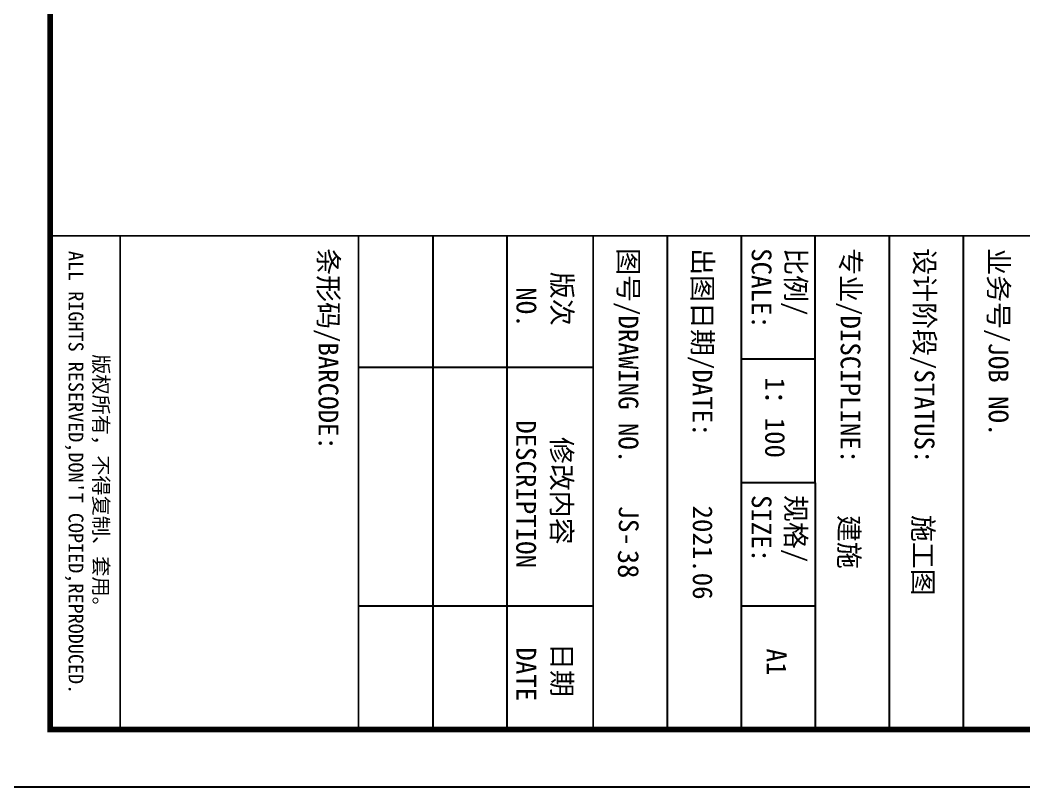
# Model space of a CAD drawing. Extents: x -737978 to 768813, y -372247 to 1140308.
# Drawn here: x -659039 to -654665, y -338663 to -335322 of the extents above; entities that cross this region are included whole.
import ezdxf
from ezdxf.enums import TextEntityAlignment as Align

# ---------------------------------------------------------------- set-up
doc = ezdxf.new("R2010")
doc.units = 0
doc.header["$LTSCALE"] = 10
doc.header["$MEASUREMENT"] = 0
doc.layers.get('0').update_dxf_attribs({"linetype": 'CONTINUOUS'})
doc.layers.add('PUB_TITLE', color=4, linetype='CONTINUOUS')
doc.styles.add('-宋体', font='', dxfattribs={"width": 0.8})
doc.styles.get('-宋体').set_extended_font_data('SimSun')

# ---------------------------------------------------------------- blocks, each defined once
blk = doc.blocks.new('TQ1')
at = {"layer": 'PUB_TITLE'}
for p, q in [((-49855, -407355), (-43855, -407355)), ((-49855, -408255), (-43855, -408255)), ((-46855, -409155), (-49855, -409155)), ((-48355, -409155), (-48355, -410055)), ((-46855, -409155), (-46855, -410055)), ((-46855, -409155), (-43855, -409155)), ((-45355, -409155), (-45355, -410055)), ((-49855, -410055), (-43855, -410055)), ((-49855, -410955), (-43855, -410955)), ((-48255, -411855), (-48255, -414705)), ((-45355, -411855), (-45355, -414705)), ((-49855, -412905), (-43855, -412905)), ((-49855, -413805), (-43855, -413805))]:
    blk.add_line(p, q, dxfattribs=at)
at = {"layer": 'PUB_TITLE', "const_width": 20}
for points in [[(-49855, -378414), (-49855, -418455)], [(-49855, -411855), (-43855, -411855)], [(-49855, -414705), (-43855, -414705)], [(-49855, -417605), (-43855, -417605)]]:
    blk.add_lwpolyline(points, dxfattribs=at)
at = {"layer": 'PUB_TITLE', "style": '-宋体'}
for s, height, p in [('业务号/JOB NO.', 240, (-49705, -407045)), ('设计阶段/STATUS:', 240, (-49705, -407945)), ('施工图', 240, (-46463, -407963)), ('专业/DISCIPLINE:', 240, (-49705, -408845)), ('建施', 240, (-46463, -408863)), ('比例/', 240, (-49705, -409511)), ('规格/', 240, (-46705, -409511)), ('1：100', 240, (-48136, -409762)), ('A1', 240, (-44839, -409743)), ('SCALE:', 240, (-49705, -409926)), ('SIZE:', 240, (-46705, -409926)), ('出图日期/DATE:', 240, (-49705, -410645)), ('2021.06', 240, (-46577, -410642)), ('图号/DRAWING NO.', 240, (-49705, -411545)), ('JS-', 240, (-46577, -411542)), ('条形码/BARCODE:', 240, (-49705, -415192)), ('版权所有，不得复制、套用。', 180, (-48416, -417927)), ("ALL RIGHTS RESERVED,DON'T COPIED,REPRODUCED.", 180, (-49672, -418231))]:
    blk.add_text(s, height=height, dxfattribs=at).set_placement(p)
for s, p in [('版次', (-49090, -412352)), ('修改内容', (-46756, -412356)), ('日期', (-44579, -412352)), ('NO.', (-48984, -412786)), ('DESCRIPTION', (-46716, -412789)), ('DATE', (-44526, -412786))]:
    blk.add_text(s, height=240, dxfattribs=at).set_placement(p, align=Align.CENTER)

msp = doc.modelspace()

# ---------------------------------------------------------------- linework, layer by layer
at = {"layer": 'PUB_TITLE'}
msp.add_lwpolyline([(-659157.6, -338662.7), (-644307.6, -338662.7), (-644307.6, -307137.7), (-659157.6, -307137.7)], close=True, dxfattribs=at)
at = {"layer": 'PUB_TITLE', "const_width": 25}
msp.add_lwpolyline([(-658907.6, -338412.7), (-644557.6, -338412.7), (-644557.6, -307762.7), (-658907.6, -307762.7)], close=True, dxfattribs=at)

# ---------------------------------------------------------------- block references
at = {"xscale": 0.3583835528172438, "yscale": 0.3583835528172438, "zscale": 0.3583835528172438, "rotation": 270}
msp.add_blockref('TQ1', (-508940.3, -354129.5), dxfattribs=at)

# ---------------------------------------------------------------- texts
at = {"layer": 'PUB_TITLE', "color": 6, "style": '-宋体'}
msp.add_text('38', height=91.22, rotation=270, dxfattribs=at).set_placement((-656433.7, -337630.2))

doc.saveas('drawing.dxf')
